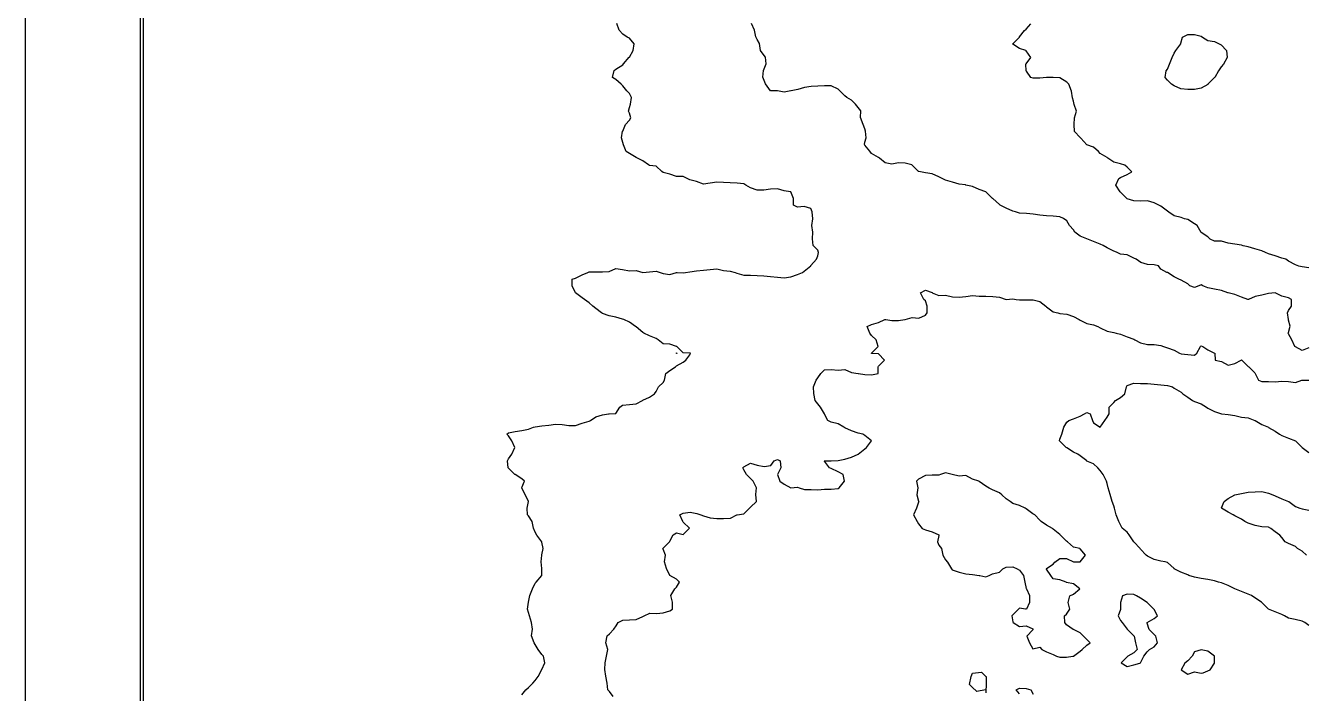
# Model space of a CAD drawing. Extents: x 597 to 1462, y 540 to 1101.
# Drawn here: x 596.9 to 783.2, y 797.9 to 895 of the extents above; entities that cross this region are included whole.
import ezdxf

# ---------------------------------------------------------------- set-up
doc = ezdxf.new("R2010")
doc.units = 0
for name, color, linetype in [('Frame_Outer', 7, 'CONTINUOUS'), ('Gridlinescont', 7, 'CONTINUOUS'), ('TEST', 7, 'CONTINUOUS')]:
    doc.layers.add(name, color=color, linetype=linetype)

msp = doc.modelspace()

# ---------------------------------------------------------------- linework, layer by layer
at = {"layer": 'Frame_Outer', "color": 7}
msp.add_lwpolyline([(596.917639, 1100.637229), (1462.392328, 1100.637229), (1462.392328, 539.962512), (596.917639, 539.962512), (596.917639, 1100.637229), (1462.392328, 1100.637229), (1462.392328, 539.962512), (596.917639, 539.962512), (596.917639, 1100.637229), (1462.392328, 1100.637229), (1462.392328, 539.962512), (596.917639, 539.962512), (596.917639, 1100.637229)], close=True, dxfattribs=at)
at = {"layer": 'Gridlinescont', "color": 7}
msp.add_lwpolyline([(613.57383, 1084.539739), (613.57383, 556.05999)], dxfattribs=at)
msp.add_lwpolyline([(614.04912, 1084.06444), (1445.260818, 1084.06444), (1445.260818, 556.535283), (614.04912, 556.535283), (614.04912, 1084.06444)], close=True, dxfattribs=at)
at = {"layer": 'TEST', "color": 7}
for points in [[(669.097299, 797.689061), (669.684236, 798.422867), (670.075453, 798.748947), (670.727696, 799.401275), (671.053861, 799.792435), (671.473215, 800.379458), (672.013106, 801.357781), (672.033708, 801.390293), (672.452949, 802.33712), (672.25116, 803.315528), (672.033962, 803.532811), (671.463224, 804.293767), (671.05561, 804.992606), (670.925083, 805.27209), (670.528617, 806.250442), (670.675034, 807.228793), (670.522013, 808.207201), (670.240496, 809.185609), (670.077259, 809.674785), (669.954859, 810.163933), (670.070655, 811.142256), (670.078839, 811.174768), (670.274419, 812.121652), (670.649323, 813.099947), (671.05688, 813.915287), (671.196778, 814.078524), (672.016267, 815.056876), (672.024451, 816.035284), (671.925391, 817.013692), (672.020302, 817.992015), (672.032156, 818.039005), (672.195111, 818.970762), (672.032156, 819.902575), (672.023971, 819.949565), (671.272668, 820.927888), (671.055356, 821.319133), (670.788628, 821.906183), (670.620452, 822.884478), (670.076892, 823.699818), (669.954549, 823.863056), (669.859158, 824.841464), (670.052734, 825.819815), (669.587462, 826.798223), (669.09823, 827.72998), (669.081579, 827.77697), (669.09823, 827.823932), (669.489418, 828.755773), (669.09823, 829.081937), (668.119907, 829.718094), (668.103256, 829.734746), (667.140934, 830.697067), (667.129081, 830.713718), (667.003012, 831.692041), (667.143023, 832.018206), (667.632198, 832.670478), (668.105344, 833.648773), (667.632198, 834.627237), (667.143023, 835.360902), (666.947386, 835.605645), (667.143023, 835.768544), (668.121374, 835.972308), (669.099782, 836.139243), (670.078077, 836.317268), (670.811855, 836.584053), (671.056598, 836.665502), (672.035006, 836.809944), (673.01333, 836.884817), (673.991681, 837.035468), (674.970089, 837.002956), (675.948441, 836.850386), (676.926849, 836.829784), (677.905144, 837.196786), (678.88358, 837.482), (679.079132, 837.563449), (679.861819, 838.122475), (680.84017, 838.41957), (681.72965, 838.54197), (681.818409, 838.553823), (682.796817, 838.570474), (683.383811, 839.517273), (683.774999, 839.796786), (684.753322, 839.908518), (685.73173, 840.00628), (686.663515, 840.495456), (686.710477, 840.520291), (687.688829, 840.985591), (688.422635, 841.474738), (688.667321, 841.800903), (688.993486, 842.453175), (689.645729, 843.105334), (689.862984, 843.43147), (690.064745, 844.409906), (690.623827, 844.844669), (691.439167, 845.388229), (691.602404, 845.510629), (692.580728, 846.040558), (692.971972, 846.36675), (693.558994, 847.100528), (693.656784, 847.345215), (693.558994, 847.385826), (692.580558, 847.402478), (691.656563, 848.326501), (691.602404, 848.359013), (690.624053, 848.667962), (689.645645, 848.704623), (688.934078, 849.306772), (688.667321, 849.516294), (687.688885, 849.882082), (686.832877, 850.285095), (686.710477, 850.393948), (685.732154, 851.174744), (685.634279, 851.263503), (684.753746, 851.892464), (683.93849, 852.241911), (683.775168, 852.330727), (682.796817, 852.597483), (681.818522, 852.785358), (680.840057, 853.122501), (680.700103, 853.220376), (679.861536, 853.872591), (679.442182, 854.198671), (678.883128, 854.687847), (678.230941, 855.177079), (677.904777, 855.421794), (676.926425, 856.144847), (676.893913, 856.1567), (676.43629, 857.135052), (676.43629, 858.113404), (676.925438, 858.264026), (677.903874, 858.736099), (678.686561, 859.092037), (678.882141, 859.180909), (679.860436, 859.201511), (680.838872, 859.213365), (681.81728, 859.253976), (682.795603, 859.677902), (683.773955, 859.525672), (684.752363, 859.335454), (685.730771, 859.372058), (686.709094, 859.108576), (687.687446, 859.181022), (688.665854, 859.301672), (689.252904, 859.09215), (689.644121, 858.952253), (690.622444, 858.783286), (691.584794, 859.09215), (691.601445, 859.100335), (691.690232, 859.09215), (692.579712, 859.034803), (692.905791, 859.09215), (693.558063, 859.207156), (694.536358, 859.325012), (695.514794, 859.43474), (696.493202, 859.53253), (697.471526, 859.605004), (698.449849, 859.390149), (699.428285, 859.296507), (700.127124, 859.092715), (700.406609, 859.003871), (701.385017, 858.694076), (702.363368, 858.685891), (703.341692, 858.66924), (704.320128, 858.628628), (705.298536, 858.529992), (706.276859, 858.436661), (707.255211, 858.327808), (708.233619, 858.477188), (709.212027, 858.795168), (709.945748, 859.088594), (710.190435, 859.284174), (711.144967, 860.066861), (711.169802, 860.091697), (711.952461, 861.046116), (712.148041, 861.535348), (712.256894, 862.024524), (712.148041, 862.350632), (711.495797, 863.002875), (711.414432, 863.981283), (711.451037, 864.959635), (711.293924, 865.938043), (711.451037, 866.916366), (711.367217, 867.894718), (711.171524, 868.383865), (710.193229, 868.71003), (709.214821, 868.579445), (708.62777, 868.8729), (708.62777, 869.851195), (708.23661, 870.805727), (708.18962, 870.830563), (707.257835, 870.94554), (706.279484, 871.24224), (705.301132, 871.205636), (704.322724, 871.073923), (703.344316, 871.073923), (702.365993, 871.4164), (701.713749, 871.807616), (701.387641, 871.970853), (700.409233, 872.068672), (699.430825, 872.114053), (698.452474, 872.157826), (697.47415, 872.227901), (696.495742, 872.088004), (695.517391, 871.959056), (694.538983, 872.342088), (693.560631, 872.591262), (693.071512, 872.786899), (692.582223, 873.066412), (691.603928, 873.066412), (690.625492, 873.373724), (689.647169, 873.656482), (689.451532, 873.765307), (688.668845, 874.548022), (687.690409, 874.662096), (687.550512, 874.743602), (686.711916, 875.330596), (685.929145, 875.721756), (685.733565, 875.819546), (684.755157, 876.374), (684.265981, 876.700164), (683.898979, 877.678516), (683.77658, 878.00468), (683.59861, 878.656924), (683.760267, 879.635332), (683.776918, 879.667844), (684.196244, 880.614643), (684.755326, 881.266886), (684.950906, 881.593051), (684.755326, 882.245294), (684.632926, 882.571402), (684.755326, 883.060578), (684.918564, 883.54981), (685.049091, 884.528162), (684.755721, 885.115156), (684.364505, 885.5064), (683.777483, 886.240178), (683.581903, 886.484893), (682.799216, 887.13708), (682.309984, 887.463216), (682.55467, 888.44154), (682.799385, 888.637204), (683.777793, 889.280135), (683.886562, 889.420061), (684.744178, 890.398469), (684.756032, 890.423304), (685.315114, 891.377808), (685.455096, 892.356244), (684.756258, 893.1715), (684.430093, 893.334793), (683.77785, 893.725953), (683.288702, 894.312976), (682.908125, 895.291299)], [(783.594798, 848.137187), (782.616474, 847.74597), (781.638066, 848.301384), (781.549279, 848.333896), (781.14906, 849.312304), (780.659884, 850.201755), (780.571097, 850.29057), (780.659884, 850.379358), (780.904599, 851.268724), (780.659884, 852.158204), (780.648031, 852.246991), (780.498651, 853.225428), (780.661916, 853.551479), (781.053104, 854.203836), (781.053104, 855.182131), (780.661916, 855.39947), (779.683565, 855.671165), (778.705241, 856.136522), (777.726833, 856.020641), (776.748425, 855.793565), (775.770074, 855.601231), (774.823275, 855.181905), (774.790763, 855.161303), (774.701976, 855.181905), (773.812524, 855.508069), (772.834172, 855.880828), (771.855764, 856.14846), (771.823252, 856.160313), (770.876425, 856.486477), (769.898102, 856.69391), (768.919694, 856.845351), (768.185888, 857.138721), (767.941201, 857.302071), (767.615093, 857.138721), (766.962793, 856.921494), (766.310634, 857.138721), (765.98447, 857.464885), (765.006118, 857.977401), (764.679954, 858.117298), (764.02771, 858.443462), (763.049302, 859.079676), (762.960515, 859.096327), (762.07112, 859.585503), (761.744956, 860.074735), (761.092712, 860.205263), (760.114389, 860.270569), (759.135981, 860.563911), (758.483709, 861.053087), (758.157629, 861.193097), (757.179221, 861.655349), (756.20087, 861.770721), (755.641816, 862.031833), (755.222462, 862.186068), (754.244138, 862.660568), (753.700578, 863.010072), (753.26573, 863.227298), (752.287379, 863.58541), (751.308971, 863.981876), (751.297117, 863.989778), (750.330901, 864.40171), (749.562156, 864.96813), (749.352634, 865.294294), (748.765669, 865.946538), (748.374452, 866.598782), (747.88522, 866.924946), (747.396157, 867.169661), (746.417693, 867.280884), (745.439285, 867.344582), (744.460961, 867.414686), (743.482638, 867.577923), (742.50423, 867.67371), (741.525907, 867.7207), (740.938856, 867.904088), (740.547612, 868.034587), (739.569316, 868.425804), (738.713195, 868.882326), (738.59088, 868.991179), (737.612472, 869.850151), (737.600619, 869.862004), (736.632992, 870.829575), (736.61239, 870.841428), (735.653144, 871.167592), (734.674849, 871.57515), (733.696413, 871.814107), (733.649423, 871.822292), (732.717695, 871.962189), (731.739287, 872.213818), (730.760879, 872.534282), (730.173885, 872.801095), (729.782696, 872.996675), (728.804373, 873.423649), (727.825965, 873.58364), (726.847557, 873.768609), (726.801357, 873.780462), (725.869516, 874.712275), (725.822526, 874.759294), (724.890798, 875.00398), (723.912361, 875.053341), (722.934038, 874.868372), (721.95563, 875.039032), (721.14029, 875.737814), (720.977053, 875.835633), (719.998729, 876.390086), (719.737589, 876.716279), (719.020124, 877.613068), (718.973162, 877.694518), (719.020124, 878.020682), (719.215788, 878.672926), (719.108939, 879.651249), (719.020124, 879.977441), (718.740639, 880.629657), (718.367908, 881.608008), (718.433186, 882.586416), (718.04197, 883.075592), (717.650838, 883.564768), (717.063788, 884.151762), (716.411544, 884.542922), (716.08538, 884.787609), (715.351602, 885.521415), (715.106887, 885.76613), (714.128535, 886.255305), (713.150127, 886.218645), (712.171804, 886.206791), (711.193368, 886.144702), (710.215073, 886.011268), (709.236721, 885.717898), (708.30488, 885.522261), (708.257918, 885.510408), (707.279566, 885.32877), (706.301158, 885.492797), (705.322807, 885.504651), (705.297971, 885.525253), (704.539132, 886.503661), (704.343496, 886.992837), (704.147916, 887.482069), (704.262103, 888.460392), (704.343496, 888.705135), (704.636894, 889.438913), (704.560468, 890.417265), (704.343157, 890.661951), (703.809475, 891.395729), (703.658486, 892.374137), (703.365144, 892.961075), (703.147805, 893.352319), (702.946101, 894.330643), (702.526803, 895.309079)], [(783.592399, 859.759775), (782.614076, 859.917001), (782.124815, 860.039288), (781.635639, 860.202638), (780.657231, 860.751024), (780.23799, 861.017865), (779.678936, 861.195835), (778.700585, 861.507267), (777.722177, 861.800637), (777.302823, 861.996273), (776.74374, 862.226623), (775.765417, 862.514264), (774.787094, 862.811783), (774.053288, 862.974625), (773.808573, 863.0725), (772.830165, 863.219312), (771.851757, 863.366265), (770.873405, 863.62732), (769.89511, 863.674338), (769.242754, 863.953738), (768.916674, 864.279903), (767.938238, 864.912984), (767.926384, 864.933586), (767.351441, 865.911994), (766.96031, 866.191422), (765.981902, 866.792442), (765.492726, 866.890261), (765.003578, 867.085812), (764.02517, 867.309671), (763.242455, 867.868753), (763.046875, 868.031991), (762.068467, 868.724987), (761.872915, 868.847387), (761.090228, 869.202959), (760.111905, 869.499659), (759.133497, 869.470872), (758.155089, 869.53299), (757.176738, 869.818203), (757.164884, 869.826388), (756.198584, 870.792688), (756.166072, 870.804542), (755.545352, 871.782865), (755.952881, 872.761273), (756.197624, 872.924595), (757.175919, 873.348465), (757.828191, 873.739681), (757.175919, 874.391925), (756.84984, 874.718033), (756.197624, 874.881326), (755.219272, 875.1375), (754.349548, 875.696497), (754.240695, 875.794315), (753.262344, 876.395336), (753.017657, 876.674849), (752.283879, 877.327092), (751.305528, 877.633981), (751.292545, 877.654583), (750.4095, 878.632906), (750.328051, 878.730781), (749.527556, 879.61123), (749.438769, 880.589638), (749.500858, 881.567989), (749.802045, 882.546397), (749.472692, 883.524749), (749.350292, 884.013925), (749.227977, 884.503157), (749.070807, 885.48148), (748.69802, 886.459888), (748.371884, 886.785996), (747.393561, 887.41442), (746.415124, 887.422605), (745.436801, 887.430789), (744.458393, 887.364721), (743.480042, 887.356536), (743.153877, 887.438014), (742.501634, 888.369771), (742.476798, 888.41597), (742.451962, 889.394378), (742.498952, 889.44134), (743.151112, 890.373097), (742.498952, 891.304854), (742.410081, 891.351844), (741.520714, 891.678008), (740.542278, 892.283685), (740.517442, 892.330647), (740.542278, 892.355482), (741.496838, 893.310014), (741.521673, 893.342526), (742.255451, 894.289297), (742.500166, 894.484877), (743.15241, 895.267592)], [(768.922572, 886.459126), (768.910719, 886.447273), (767.932368, 885.901991), (766.95396, 885.700287), (765.975636, 885.679685), (764.997285, 885.777475), (764.018877, 886.217742), (763.627688, 886.462428), (763.040638, 887.049422), (762.714474, 887.440639), (762.845058, 888.418962), (763.040638, 888.663677), (763.307479, 889.397455), (763.692882, 890.375863), (764.019046, 890.962913), (764.263761, 891.354045), (764.98148, 892.332453), (764.998131, 892.42124), (765.242846, 893.31072), (765.976624, 893.67775), (766.954976, 893.67775), (767.933384, 893.473957), (768.128935, 893.31072), (768.911622, 892.821459), (769.89003, 892.658617), (770.542302, 892.332453), (770.868382, 892.210166), (771.629338, 891.354045), (771.738162, 890.375693), (771.194602, 889.397285), (770.868551, 888.97796), (770.477306, 888.418962), (769.902392, 887.440554), (769.890538, 887.428701), (768.925931, 886.464122)], [(682.370605, 797.447338), (681.837007, 798.181116), (681.641343, 798.425859), (681.543581, 799.404154), (681.348001, 800.382562), (681.184707, 801.360914), (681.249985, 802.339322), (681.44565, 803.317645), (681.641173, 804.296053), (681.347832, 805.274404), (681.511069, 806.252812), (681.837233, 806.57892), (682.48942, 807.231164), (682.815585, 807.720312), (683.141749, 808.209572), (683.793936, 808.535652), (684.772344, 808.600958), (685.750752, 808.629744), (686.729076, 809.080086), (686.924656, 809.188911), (687.707314, 809.580156), (688.685722, 809.51485), (689.664074, 809.608152), (690.642482, 809.887581), (691.033698, 810.167094), (691.033698, 811.145502), (690.782012, 812.12391), (691.376034, 813.102261), (691.620749, 813.346948), (692.040103, 814.080726), (691.620749, 814.50008), (690.642425, 815.035258), (690.61759, 815.060093), (690.152205, 816.038445), (689.858864, 817.016853), (689.989391, 817.995261), (689.663227, 818.884656), (689.642625, 818.973415), (689.663227, 819.020433), (690.595068, 819.95219), (690.64203, 820.040948), (691.131206, 820.930428), (691.620382, 821.256508), (692.598705, 821.019215), (693.488157, 821.908582), (692.598705, 822.798062), (692.552505, 822.886849), (692.109924, 823.865201), (692.599072, 824.109887), (693.577424, 824.256812), (694.555832, 824.048899), (695.142882, 823.865568), (695.534098, 823.715002), (696.512422, 823.408904), (697.490745, 823.343626), (698.469153, 823.323024), (699.447505, 823.377182), (700.394332, 823.86633), (700.426844, 823.874514), (701.405252, 824.030442), (702.220479, 824.845697), (702.383829, 824.968097), (703.239838, 825.82419), (703.166573, 826.802541), (703.239838, 827.780949), (702.775102, 828.759301), (702.383942, 829.150489), (701.796948, 829.737455), (701.405704, 830.389699), (701.265806, 830.715863), (701.405704, 830.855845), (702.384112, 831.368276), (703.362463, 831.083119), (704.340871, 830.911584), (705.319223, 831.042168), (705.808398, 831.69444), (706.297631, 831.911751), (706.688791, 831.69444), (706.786637, 830.716032), (706.311177, 829.737709), (706.6234, 828.759301), (707.275615, 828.307774), (708.253967, 827.791674), (709.232375, 827.87888), (709.47709, 827.781119), (710.210896, 827.5552), (711.189219, 827.563384), (712.167627, 827.479875), (713.145979, 827.571089), (714.124387, 827.571089), (715.10271, 827.691824), (715.266032, 827.780611), (716.049735, 828.759019), (715.836601, 829.737342), (715.102795, 830.104457), (714.124443, 830.593632), (713.879756, 830.716004), (713.145979, 831.662803), (713.113467, 831.695315), (713.145979, 831.703217), (714.124387, 831.703217), (715.10271, 831.776482), (716.081033, 831.939748), (717.059441, 832.238819), (718.013917, 832.673667), (718.038752, 832.681569), (719.017048, 833.454547), (719.261762, 833.650127), (719.971692, 834.628535), (719.017217, 835.411222), (718.691053, 835.606802), (718.038809, 835.737415), (717.060401, 836.070493), (716.082078, 836.53108), (715.959762, 836.58521), (715.10367, 837.074386), (714.125318, 837.33341), (713.636086, 837.563788), (713.14691, 838.518291), (713.135057, 838.543127), (712.535617, 839.521535), (712.168587, 840.010711), (711.801528, 840.499943), (711.609194, 841.478294), (711.556616, 842.456646), (711.923731, 843.435054), (712.168417, 843.761134), (712.603322, 844.413462), (713.146769, 844.956937), (714.125177, 844.99992), (715.103585, 844.902158), (716.081936, 844.972206), (717.06026, 844.576135), (718.038668, 844.429238), (718.085658, 844.412587), (719.017499, 844.249265), (719.995851, 844.216753), (720.927579, 844.412305), (720.94423, 845.390713), (720.976742, 845.479528), (721.866222, 846.369008), (720.976742, 847.258375), (719.998391, 847.315694), (719.965879, 847.348206), (719.998391, 847.380718), (720.945218, 848.327546), (720.650578, 849.305954), (719.998334, 849.958197), (719.753619, 850.284277), (719.346062, 851.262685), (719.998334, 851.542198), (720.976742, 851.806104), (721.931161, 852.240952), (721.955997, 852.252805), (722.044812, 852.240952), (722.934236, 852.132099), (723.912587, 852.120245), (724.801982, 852.242532), (724.890769, 852.259183), (725.869177, 852.569346), (726.847501, 852.438733), (727.825909, 852.89534), (728.070652, 853.221505), (728.087303, 854.199913), (727.826642, 854.9826), (727.581928, 855.17818), (727.092808, 856.156588), (727.826586, 856.523618), (728.804881, 856.172928), (728.812783, 856.157124), (729.782386, 855.743188), (730.760709, 855.801298), (731.739146, 855.545605), (732.717554, 855.487495), (733.695877, 855.586075), (734.6742, 855.744854), (735.652608, 855.667609), (736.631073, 855.667609), (737.609368, 855.613451), (738.587719, 855.48456), (739.566127, 855.187041), (740.544451, 855.244361), (741.033683, 855.179083), (741.522859, 855.132093), (742.50121, 855.132093), (743.479618, 855.120239), (744.45797, 854.898497), (745.347421, 854.199659), (745.436208, 854.118209), (746.414616, 853.384403), (747.066888, 853.221166), (747.39294, 853.139688), (748.371291, 853.025586), (749.349699, 852.694483), (750.188266, 852.243012), (750.328277, 852.167348), (751.306628, 851.683591), (752.285036, 851.508811), (752.896414, 851.264096), (753.263501, 851.054574), (754.241852, 850.55267), (755.22026, 850.355848), (755.546424, 850.285773), (756.198668, 850.135094), (757.176992, 849.764028), (758.155428, 849.388729), (758.277743, 849.307336), (759.133864, 848.850757), (760.112272, 848.616626), (761.090567, 848.616626), (762.068919, 848.479607), (762.460135, 848.329041), (763.047186, 848.133377), (764.025509, 847.778623), (764.786436, 847.350577), (765.003776, 847.257274), (765.982099, 847.154574), (766.960507, 847.083679), (767.286587, 847.35052), (767.857296, 848.328872), (767.938746, 848.410321), (768.183489, 848.328872), (768.917182, 847.839696), (769.895618, 847.361301), (769.94258, 847.349448), (769.984772, 846.37104), (770.874252, 846.175432), (771.85266, 845.637375), (772.831012, 845.88209), (773.76274, 846.371266), (773.80973, 846.383119), (773.856692, 846.371266), (774.788533, 845.439424), (774.877348, 845.392434), (775.766715, 844.502983), (775.787318, 844.414168), (776.257387, 843.43576), (776.746563, 843.252484), (777.724886, 843.240631), (778.703294, 843.220029), (779.681646, 843.315335), (780.660054, 843.24207), (781.638405, 843.111543), (782.57019, 843.43765), (782.61718, 843.454302), (783.595503, 843.454302)], [(691.617447, 847.310473), (691.584935, 847.322326), (691.617447, 847.411085), (691.706262, 847.322326), (691.617447, 847.310473)], [(783.590254, 807.749832), (783.003232, 808.201416), (782.612015, 808.407184), (781.633664, 808.626584), (780.655256, 808.853293), (780.053163, 809.179372), (779.676735, 809.39214), (778.698327, 809.775172), (777.720032, 810.154111), (777.711847, 810.162296), (776.740382, 811.133705), (776.73248, 811.141889), (775.763865, 811.794105), (775.274604, 812.120297), (774.785513, 812.333064), (773.807105, 812.698486), (772.828697, 813.093738), (772.816844, 813.101922), (771.84916, 813.565303), (770.870865, 813.977291), (770.479621, 814.08033), (769.892655, 814.243652), (768.914247, 814.471942), (767.935839, 814.624201), (766.957487, 814.787438), (766.14226, 815.059218), (765.978938, 815.119755), (765.000615, 815.519184), (764.022207, 816.031022), (764.014022, 816.039207), (763.043742, 816.942374), (762.717578, 817.01722), (762.065391, 817.139619), (761.086983, 817.366724), (760.108631, 817.855899), (759.958066, 817.995797), (759.130167, 818.892699), (759.055322, 818.974064), (758.152239, 819.944344), (758.144054, 819.952528), (757.454924, 820.930936), (757.175411, 821.322096), (756.441633, 821.909118), (756.196918, 822.398294), (755.952232, 822.887555), (755.585145, 823.865878), (755.315905, 824.844286), (755.218144, 825.170394), (755.000804, 825.822609), (754.696371, 826.801017), (754.390301, 827.779369), (754.239679, 828.431613), (754.15092, 828.757777), (753.696288, 829.736128), (753.26144, 830.295182), (752.894439, 830.714452), (752.282948, 831.258012), (751.30454, 831.679087), (751.288735, 831.690941), (750.326414, 832.424718), (750.000222, 832.669405), (749.348006, 832.995598), (748.369654, 833.596308), (748.299579, 833.648095), (747.391077, 834.556682), (747.30229, 834.626729), (747.391077, 834.871416), (747.657918, 835.605222), (747.950075, 836.58363), (748.369429, 837.317408), (748.69548, 837.562151), (749.347752, 837.806837), (750.32616, 838.214366), (750.978404, 838.540474), (751.304512, 838.736139), (751.793687, 838.540474), (752.119823, 837.562151), (752.283061, 837.235958), (753.261384, 836.630309), (753.913741, 837.562151), (754.239792, 838.051298), (754.565984, 838.540474), (754.565984, 839.518882), (755.218256, 840.171126), (755.462943, 840.49729), (756.196721, 840.916531), (756.848965, 841.475642), (757.066276, 842.453993), (757.175129, 842.64963), (758.15348, 842.987562), (759.131804, 842.970911), (760.110212, 842.962727), (761.088563, 842.843629), (762.066971, 842.778351), (763.045323, 842.664954), (763.744133, 842.452187), (764.023618, 842.301593), (765.002026, 841.683357), (765.268811, 841.473864), (765.980378, 840.984688), (766.691944, 840.495512), (766.958701, 840.33219), (767.937109, 840.00611), (768.698065, 839.516878), (768.915291, 839.366284), (769.893699, 838.887861), (770.872135, 838.545385), (770.960922, 838.537482), (771.850318, 838.448667), (772.828726, 838.320143), (773.807134, 838.048476), (774.785485, 837.9784), (775.76378, 837.567908), (775.776762, 837.559724), (776.744333, 836.972758), (777.722685, 836.587694), (777.734538, 836.579792), (778.702165, 836.029458), (779.324804, 835.60144), (779.680347, 835.384101), (780.658755, 835.014615), (781.637107, 834.627943), (781.645291, 834.619758), (782.616192, 833.648942), (782.628046, 833.640758), (783.594374, 832.929275)], [(749.252446, 803.297551), (749.341233, 803.330063), (750.319641, 804.03226), (750.645805, 804.276946), (751.298077, 804.92919), (751.787196, 805.255354), (751.298077, 805.74453), (750.808901, 806.233678), (750.319725, 806.722938), (749.341317, 807.192895), (749.294327, 807.213497), (748.362514, 807.865741), (748.117799, 808.191905), (748.036406, 809.170256), (748.362514, 809.414943), (748.851746, 810.148721), (748.60706, 811.127072), (748.851746, 812.10548), (749.340922, 812.350195), (750.287721, 813.083973), (749.340922, 813.817779), (748.362514, 814.038336), (748.273699, 814.063171), (747.384332, 814.389336), (746.40598, 814.552178), (746.079816, 815.041438), (745.427572, 815.973167), (745.39506, 816.020128), (745.427572, 816.052979), (746.40598, 816.673699), (746.650695, 816.999778), (747.384473, 817.488926), (748.362825, 817.488926), (749.341148, 817.023682), (750.319556, 817.023682), (751.102243, 817.978186), (750.319556, 818.932634), (750.272594, 818.957469), (749.340838, 819.153021), (748.471198, 819.935708), (748.362345, 820.033498), (747.481812, 820.914059), (747.383993, 820.989723), (746.405698, 821.794931), (746.296817, 821.892693), (745.427121, 822.381869), (744.644406, 822.871101), (744.448826, 823.066681), (743.737372, 823.849396), (743.470502, 824.012634), (742.492179, 824.746411), (742.352197, 824.827861), (741.513602, 825.219105), (740.535194, 825.526361), (740.144034, 825.805874), (739.55704, 826.172904), (738.945521, 826.784451), (738.578462, 827.077793), (737.600111, 827.518172), (737.110879, 827.762859), (736.621703, 828.042287), (735.643351, 828.721935), (735.59639, 828.742537), (734.664548, 829.068673), (733.686197, 829.598602), (732.707789, 829.50369), (731.729465, 829.709148), (731.696953, 829.721001), (730.750154, 829.965716), (730.016376, 829.721001), (729.771662, 829.62324), (728.79331, 829.631424), (727.815015, 829.580455), (726.836607, 829.067967), (726.510414, 828.74186), (726.714207, 827.763452), (726.591864, 826.785128), (726.836607, 825.853287), (726.869119, 825.807115), (726.836607, 825.718244), (726.510414, 824.828848), (726.102886, 823.85044), (726.641027, 822.872089), (726.836607, 822.545953), (727.325839, 821.893794), (727.815015, 821.676454), (728.79331, 821.404759), (729.771746, 820.939431), (729.792348, 820.914596), (729.771746, 820.867577), (729.57611, 819.935849), (729.771746, 819.446673), (730.162934, 818.957441), (730.358514, 817.979089), (730.749759, 817.326846), (731.029187, 817.000681), (731.630236, 816.022273), (731.727998, 815.859431), (732.706434, 815.533267), (733.684842, 815.288552), (734.663165, 815.183848), (735.641489, 815.057779), (735.73036, 815.045926), (736.619784, 814.850346), (737.108931, 815.045926), (737.598192, 815.290612), (738.576515, 815.535327), (739.065691, 816.024475), (739.554838, 816.26919), (740.533275, 816.305794), (741.185518, 816.026394), (741.511683, 815.830757), (742.07068, 815.04807), (742.272469, 814.069662), (742.489696, 813.137906), (742.510298, 813.090916), (742.980282, 812.112592), (742.980282, 811.134156), (742.522716, 810.155748), (742.490204, 810.123236), (742.401416, 810.155748), (741.512021, 810.295759), (741.348784, 810.155748), (740.533444, 809.340521), (740.39349, 809.177171), (740.533444, 808.287804), (740.565956, 808.198989), (741.512783, 807.611882), (742.491107, 807.709756), (743.469515, 807.267091), (743.516505, 807.220919), (743.469515, 807.132132), (742.580063, 806.242652), (742.980282, 805.264244), (743.469458, 804.374878), (744.447866, 804.612142), (744.773946, 804.286062), (745.426161, 803.959898), (746.404626, 803.552341), (746.893745, 803.307654), (747.382921, 803.167644), (748.361272, 803.184295), (749.250752, 803.306638)], [(783.269198, 817.980529), (782.617039, 818.567579), (781.964682, 818.958796), (781.638631, 819.238224), (780.660223, 819.692517), (780.171047, 819.937204), (779.681871, 820.589447), (779.355707, 820.915612), (778.70352, 821.404787), (778.051191, 821.89402), (777.725112, 822.057257), (776.746704, 822.138734), (775.76838, 822.32898), (774.790029, 822.628164), (774.300797, 822.872851), (773.811621, 823.239853), (772.833213, 823.729028), (772.588498, 823.851428), (771.854805, 824.270698), (770.876397, 824.815979), (770.859746, 824.827832), (770.876397, 824.874794), (771.267613, 825.806636), (771.854636, 826.225877), (772.809083, 826.784959), (772.833918, 826.793143), (773.812383, 826.980567), (774.790678, 827.176147), (775.76903, 827.219158), (776.747438, 827.235809), (777.725761, 827.001734), (778.378005, 826.784451), (778.704197, 826.621214), (779.68252, 826.197175), (780.660928, 825.819505), (780.67758, 825.807652), (781.639901, 825.073846), (782.292145, 824.829159), (782.618309, 824.747766), (783.59666, 824.549646)], [(758.146707, 802.074512), (759.036187, 802.319199), (759.124974, 802.366189), (759.61415, 803.29803), (760.103382, 803.95019), (760.42949, 804.276354), (761.08179, 804.667598), (761.570966, 805.254536), (761.326279, 806.232944), (761.081564, 806.477659), (760.347758, 807.211352), (760.103072, 808.100832), (760.07056, 808.189619), (760.103072, 808.214454), (761.081395, 808.777601), (761.570542, 809.168817), (761.081395, 810.10063), (761.060793, 810.14683), (760.101632, 811.106047), (760.08103, 811.126649), (759.121813, 811.738112), (758.534791, 812.105226), (758.143631, 812.255792), (757.165223, 812.349913), (756.512979, 812.105226), (756.206091, 811.126762), (756.206091, 810.148354), (756.185488, 810.102211), (755.859352, 809.170369), (756.185488, 808.518126), (756.430203, 808.191961), (757.163981, 807.245134), (757.196493, 807.212622), (758.14332, 806.265823), (758.168156, 806.233311), (758.389023, 805.254988), (758.633738, 804.276551), (758.14459, 803.787432), (757.255111, 803.298256), (757.166295, 803.209441), (756.276816, 802.319961), (757.166295, 801.830814), (758.144703, 802.075528)], [(736.622578, 798.386432), (736.575588, 798.407035), (735.322041, 798.188256), (734.601076, 798.782306), (734.232297, 799.193306), (734.469533, 800.364782), (734.665113, 800.853958), (735.96531, 800.975567), (736.621872, 800.375732), (736.633726, 800.363879), (736.670358, 799.385443), (736.603782, 797.978508)], [(741.520798, 797.829044), (741.031538, 798.416066), (741.520798, 798.641928), (742.499122, 798.613142), (743.151394, 798.417477), (743.477473, 797.765233)]]:
    msp.add_lwpolyline(points, dxfattribs=at)
msp.add_lwpolyline([(769.234964, 801.340735), (769.867989, 802.319143), (769.856135, 803.297551), (768.909336, 804.031328), (767.930928, 804.229392), (766.952577, 803.949879), (766.626412, 803.297607), (765.974253, 802.645363), (765.583009, 802.319199), (765.042581, 801.340876), (765.974423, 800.688632), (766.952746, 801.014796), (767.931098, 800.851446), (768.2265, 800.897025), (769.234964, 801.340735)], close=True, dxfattribs=at)

doc.saveas('drawing.dxf')
